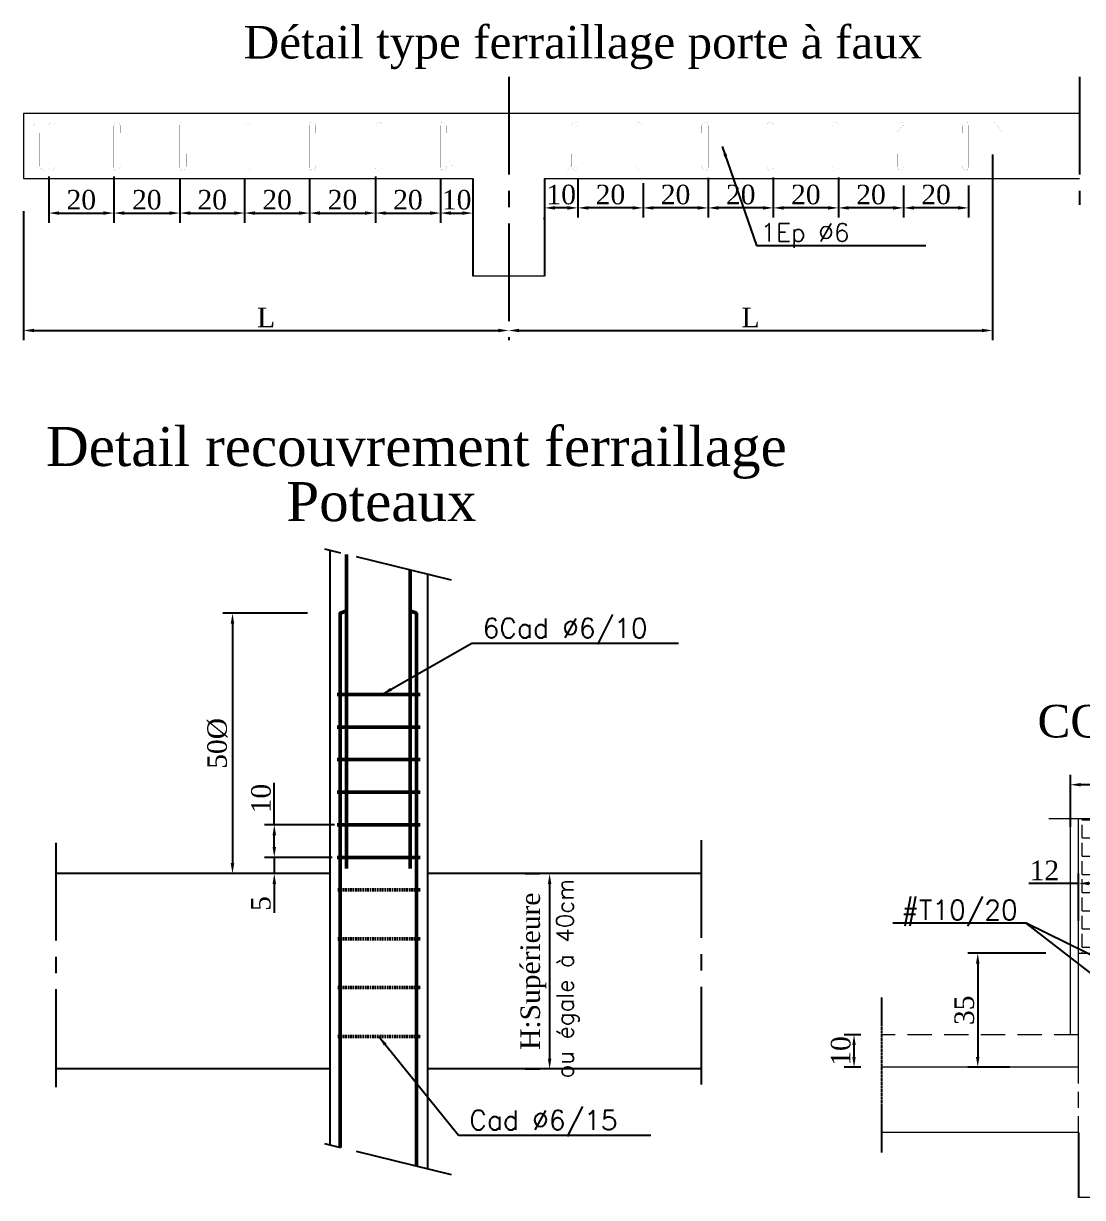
# Model space of a CAD drawing. Header units: millimetres. Extents: x -12479 to 5276, y -30 to 40263.
# Drawn here: x -6813.4 to -6488.2, y 32634.7 to 32995.2 of the extents above; entities that cross this region are included whole.
import ezdxf
from ezdxf.enums import TextEntityAlignment as Align

# ---------------------------------------------------------------- set-up
doc = ezdxf.new("R2010")
doc.units = ezdxf.units.MM
for name, pattern in [('AXES2', [1.125, 0.75, -0.125, 0.125, -0.125]), ('DASHED', [0.75, 0.5, -0.25]), ('DASHED2', [0.375, 0.25, -0.125])]:
    doc.linetypes.add(name, pattern=pattern)
doc.layers.add('ARMATURE', color=6, linetype='Continuous', lineweight=50)
doc.layers.add('COTATIONS', color=1, linetype='Continuous', lineweight=25)
for name, color, linetype in [('AXES', 1, 'AXES2'), ('COFFRAGE', 2, 'Continuous'), ('COTATION', 1, 'Continuous'), ('HACHURE', 1, 'Continuous'), ('TITRE', 3, 'Continuous'), ('Titre poutre', 3, 'Continuous')]:
    doc.layers.add(name, color=color, linetype=linetype)
doc.styles.add('ROMANTICSABA', font='romantic.ttf')
doc.styles.add('STANDSABA', font='romans.shx')
doc.dimstyles.new('coupe présentation', dxfattribs={"dimtxt": 6, "dimasz": 3.2, "dimexe": 3, "dimexo": 10, "dimgap": 1, "dimtad": 1, "dimdec": 1, "dimrnd": 0.5, "dimdsep": 46, "dimtxsty": 'ROMANTICSABA', "dimcen": 2.5, "dimdle": 5, "dimclrd": 1, "dimclre": 1, "dimclrt": 3, "dimadec": 0, "dimazin": 0, "dimtfac": 1, "dimtdec": 1, "dimtmove": 0, "dimatfit": 3, "dimfxl": 0, "dimtvp": 1, "dimtolj": 1, "dimtzin": 0, "dimarcsym": 0})

# ---------------------------------------------------------------- blocks, each defined once
blk = doc.blocks.new('*D115')
at = {"layer": 'COTATION', "color": 1, "lineweight": -2}
for p, q in [((-6813.42, 32937.57), (-6813.42, 32897.91)), ((-6810.22, 32900.91), (-6667.62, 32900.91)), ((-6664.42, 32898.85), (-6664.42, 32897.91))]:
    blk.add_line(p, q, dxfattribs=at)
at = {"layer": 'COTATION', "color": 1}
for points in [[(-6810.22, 32901.45), (-6810.22, 32900.38), (-6813.42, 32900.91)], [(-6667.62, 32901.45), (-6667.62, 32900.38), (-6664.42, 32900.91)]]:
    blk.add_solid(points, dxfattribs=at)
at = {"layer": 'Defpoints', "color": 0}
for p in [(-6813.42, 32947.57), (-6664.42, 32908.85), (-6664.42, 32900.91)]:
    blk.add_point(p, dxfattribs=at)
at = {"layer": 'COTATION', "color": 3, "lineweight": 0, "insert": (-6738.92, 32904.91), "char_height": 6, "attachment_point": 5, "style": 'ROMANTICSABA'}
blk.add_mtext('\\A1;L', dxfattribs=at)
blk = doc.blocks.new('*D116')
at = {"layer": 'COTATION', "color": 1, "lineweight": -2}
for p, q in [((-6515.86, 32954.97), (-6515.86, 32897.91)), ((-6661.22, 32900.91), (-6519.06, 32900.91)), ((-6664.42, 32898.85), (-6664.42, 32897.91))]:
    blk.add_line(p, q, dxfattribs=at)
at = {"layer": 'COTATION', "color": 1}
for points in [[(-6661.22, 32901.45), (-6661.22, 32900.38), (-6664.42, 32900.91)], [(-6519.06, 32901.45), (-6519.06, 32900.38), (-6515.86, 32900.91)]]:
    blk.add_solid(points, dxfattribs=at)
at = {"layer": 'Defpoints', "color": 0}
for p in [(-6515.86, 32964.97), (-6664.42, 32908.85), (-6515.86, 32900.91)]:
    blk.add_point(p, dxfattribs=at)
at = {"layer": 'COTATION', "color": 3, "lineweight": 0, "insert": (-6590.14, 32904.91), "char_height": 6, "attachment_point": 5, "style": 'ROMANTICSABA'}
blk.add_mtext('\\A1;L', dxfattribs=at)
blk = doc.blocks.new('*D101')
at = {"layer": 'COTATION', "color": 1, "lineweight": -2, "ltscale": 10}
for p, q in [((-6805.67, 32948.24), (-6805.67, 32933.97)), ((-6785.67, 32948.24), (-6785.67, 32933.97)), ((-6802.47, 32936.97), (-6788.87, 32936.97))]:
    blk.add_line(p, q, dxfattribs=at)
at = {"layer": 'COTATION', "color": 1, "ltscale": 10}
for points in [[(-6802.47, 32937.5), (-6802.47, 32936.43), (-6805.67, 32936.97)], [(-6788.87, 32937.5), (-6788.87, 32936.43), (-6785.67, 32936.97)]]:
    blk.add_solid(points, dxfattribs=at)
at = {"layer": 'Defpoints', "color": 0, "ltscale": 10}
for p in [(-6805.67, 32958.24), (-6785.67, 32958.24), (-6785.67, 32936.97)]:
    blk.add_point(p, dxfattribs=at)
at = {"layer": 'COTATION', "color": 3, "ltscale": 10, "insert": (-6795.67, 32941.03), "char_height": 6, "attachment_point": 5, "style": 'ROMANTICSABA'}
blk.add_mtext('\\A1;20', dxfattribs=at)
blk = doc.blocks.new('*D102')
at = {"layer": 'COTATION', "color": 1, "lineweight": -2, "ltscale": 10}
for p, q in [((-6785.67, 32948.24), (-6785.67, 32933.97)), ((-6765.42, 32947.46), (-6765.42, 32933.97)), ((-6782.47, 32936.97), (-6768.62, 32936.97))]:
    blk.add_line(p, q, dxfattribs=at)
at = {"layer": 'COTATION', "color": 1, "ltscale": 10}
for points in [[(-6782.47, 32937.5), (-6782.47, 32936.43), (-6785.67, 32936.97)], [(-6768.62, 32937.5), (-6768.62, 32936.43), (-6765.42, 32936.97)]]:
    blk.add_solid(points, dxfattribs=at)
at = {"layer": 'Defpoints', "color": 0, "ltscale": 10}
for p in [(-6785.67, 32958.24), (-6765.42, 32957.46), (-6765.42, 32936.97)]:
    blk.add_point(p, dxfattribs=at)
at = {"layer": 'COTATION', "color": 3, "ltscale": 10, "insert": (-6775.54, 32941.03), "char_height": 6, "attachment_point": 5, "style": 'ROMANTICSABA'}
blk.add_mtext('\\A1;20', dxfattribs=at)
blk = doc.blocks.new('*D103')
at = {"layer": 'COTATION', "color": 1, "lineweight": -2, "ltscale": 10}
for p, q in [((-6765.42, 32947.46), (-6765.42, 32933.97)), ((-6745.51, 32947.46), (-6745.51, 32933.97)), ((-6762.22, 32936.97), (-6748.71, 32936.97))]:
    blk.add_line(p, q, dxfattribs=at)
at = {"layer": 'COTATION', "color": 1, "ltscale": 10}
for points in [[(-6762.22, 32937.5), (-6762.22, 32936.43), (-6765.42, 32936.97)], [(-6748.71, 32937.5), (-6748.71, 32936.43), (-6745.51, 32936.97)]]:
    blk.add_solid(points, dxfattribs=at)
at = {"layer": 'Defpoints', "color": 0, "ltscale": 10}
for p in [(-6765.42, 32957.46), (-6745.51, 32957.46), (-6745.51, 32936.97)]:
    blk.add_point(p, dxfattribs=at)
at = {"layer": 'COTATION', "color": 3, "ltscale": 10, "insert": (-6755.46, 32941.03), "char_height": 6, "attachment_point": 5, "style": 'ROMANTICSABA'}
blk.add_mtext('\\A1;20', dxfattribs=at)
blk = doc.blocks.new('*D104')
at = {"layer": 'COTATION', "color": 1, "lineweight": -2, "ltscale": 10}
for p, q in [((-6745.51, 32947.46), (-6745.51, 32933.97)), ((-6725.59, 32947.46), (-6725.59, 32933.97)), ((-6742.31, 32936.97), (-6728.79, 32936.97))]:
    blk.add_line(p, q, dxfattribs=at)
at = {"layer": 'COTATION', "color": 1, "ltscale": 10}
for points in [[(-6742.31, 32937.5), (-6742.31, 32936.43), (-6745.51, 32936.97)], [(-6728.79, 32937.5), (-6728.79, 32936.43), (-6725.59, 32936.97)]]:
    blk.add_solid(points, dxfattribs=at)
at = {"layer": 'Defpoints', "color": 0, "ltscale": 10}
for p in [(-6745.51, 32957.46), (-6725.59, 32957.46), (-6725.59, 32936.97)]:
    blk.add_point(p, dxfattribs=at)
at = {"layer": 'COTATION', "color": 3, "ltscale": 10, "insert": (-6735.55, 32941.03), "char_height": 6, "attachment_point": 5, "style": 'ROMANTICSABA'}
blk.add_mtext('\\A1;20', dxfattribs=at)
blk = doc.blocks.new('*D105')
at = {"layer": 'COTATION', "color": 1, "lineweight": -2, "ltscale": 10}
for p, q in [((-6725.59, 32947.46), (-6725.59, 32933.97)), ((-6705.37, 32948.24), (-6705.37, 32933.97)), ((-6722.39, 32936.97), (-6708.57, 32936.97))]:
    blk.add_line(p, q, dxfattribs=at)
at = {"layer": 'COTATION', "color": 1, "ltscale": 10}
for points in [[(-6722.39, 32937.5), (-6722.39, 32936.43), (-6725.59, 32936.97)], [(-6708.57, 32937.5), (-6708.57, 32936.43), (-6705.37, 32936.97)]]:
    blk.add_solid(points, dxfattribs=at)
at = {"layer": 'Defpoints', "color": 0, "ltscale": 10}
for p in [(-6725.59, 32957.46), (-6705.37, 32958.24), (-6705.37, 32936.97)]:
    blk.add_point(p, dxfattribs=at)
at = {"layer": 'COTATION', "color": 3, "ltscale": 10, "insert": (-6715.48, 32941.03), "char_height": 6, "attachment_point": 5, "style": 'ROMANTICSABA'}
blk.add_mtext('\\A1;20', dxfattribs=at)
blk = doc.blocks.new('*D106')
at = {"layer": 'COTATION', "color": 1, "lineweight": -2, "ltscale": 10}
for p, q in [((-6705.37, 32948.24), (-6705.37, 32933.97)), ((-6685.37, 32947.46), (-6685.37, 32933.97)), ((-6702.17, 32936.97), (-6688.57, 32936.97))]:
    blk.add_line(p, q, dxfattribs=at)
at = {"layer": 'COTATION', "color": 1, "ltscale": 10}
for points in [[(-6702.17, 32937.5), (-6702.17, 32936.43), (-6705.37, 32936.97)], [(-6688.57, 32937.5), (-6688.57, 32936.43), (-6685.37, 32936.97)]]:
    blk.add_solid(points, dxfattribs=at)
at = {"layer": 'Defpoints', "color": 0, "ltscale": 10}
for p in [(-6705.37, 32958.24), (-6685.37, 32957.46), (-6685.37, 32936.97)]:
    blk.add_point(p, dxfattribs=at)
at = {"layer": 'COTATION', "color": 3, "ltscale": 10, "insert": (-6695.37, 32941.03), "char_height": 6, "attachment_point": 5, "style": 'ROMANTICSABA'}
blk.add_mtext('\\A1;20', dxfattribs=at)
blk = doc.blocks.new('*D107')
at = {"layer": 'COTATION', "color": 1, "lineweight": -2, "ltscale": 10}
for p, q in [((-6685.37, 32947.46), (-6685.37, 32933.97)), ((-6682.17, 32936.97), (-6678.62, 32936.97)), ((-6675.42, 32934.11), (-6675.42, 32933.97))]:
    blk.add_line(p, q, dxfattribs=at)
at = {"layer": 'COTATION', "color": 1, "ltscale": 10}
for points in [[(-6682.17, 32937.5), (-6682.17, 32936.43), (-6685.37, 32936.97)], [(-6678.62, 32937.5), (-6678.62, 32936.43), (-6675.42, 32936.97)]]:
    blk.add_solid(points, dxfattribs=at)
at = {"layer": 'Defpoints', "color": 0, "ltscale": 10}
for p in [(-6685.37, 32957.46), (-6675.42, 32944.11), (-6675.42, 32936.97)]:
    blk.add_point(p, dxfattribs=at)
at = {"layer": 'COTATION', "color": 3, "ltscale": 10, "insert": (-6680.4, 32941.03), "char_height": 6, "attachment_point": 5, "style": 'ROMANTICSABA'}
blk.add_mtext('\\A1;10', dxfattribs=at)
blk = doc.blocks.new('*D108')
at = {"layer": 'COTATION', "color": 1, "lineweight": -2, "ltscale": 10}
for p, q in [((-6543.18, 32945.47), (-6543.18, 32935.56)), ((-6523.23, 32945.47), (-6523.23, 32935.56)), ((-6526.43, 32938.56), (-6539.98, 32938.56))]:
    blk.add_line(p, q, dxfattribs=at)
at = {"layer": 'COTATION', "color": 1, "ltscale": 10}
for points in [[(-6539.98, 32939.1), (-6539.98, 32938.03), (-6543.18, 32938.56)], [(-6526.43, 32939.1), (-6526.43, 32938.03), (-6523.23, 32938.56)]]:
    blk.add_solid(points, dxfattribs=at)
at = {"layer": 'Defpoints', "color": 0, "ltscale": 10}
for p in [(-6543.18, 32955.47), (-6523.23, 32955.47), (-6543.18, 32938.56)]:
    blk.add_point(p, dxfattribs=at)
at = {"layer": 'COTATION', "color": 3, "ltscale": 10, "insert": (-6533.2, 32942.63), "char_height": 6, "attachment_point": 5, "style": 'ROMANTICSABA'}
blk.add_mtext('\\A1;20', dxfattribs=at)
blk = doc.blocks.new('*D109')
at = {"layer": 'COTATION', "color": 1, "lineweight": -2, "ltscale": 10}
for p, q in [((-6563.18, 32947.86), (-6563.18, 32935.56)), ((-6543.18, 32945.47), (-6543.18, 32935.56)), ((-6546.38, 32938.56), (-6559.98, 32938.56))]:
    blk.add_line(p, q, dxfattribs=at)
at = {"layer": 'COTATION', "color": 1, "ltscale": 10}
for points in [[(-6559.98, 32939.1), (-6559.98, 32938.03), (-6563.18, 32938.56)], [(-6546.38, 32939.1), (-6546.38, 32938.03), (-6543.18, 32938.56)]]:
    blk.add_solid(points, dxfattribs=at)
at = {"layer": 'Defpoints', "color": 0, "ltscale": 10}
for p in [(-6563.18, 32957.86), (-6543.18, 32955.47), (-6563.18, 32938.56)]:
    blk.add_point(p, dxfattribs=at)
at = {"layer": 'COTATION', "color": 3, "ltscale": 10, "insert": (-6553.18, 32942.63), "char_height": 6, "attachment_point": 5, "style": 'ROMANTICSABA'}
blk.add_mtext('\\A1;20', dxfattribs=at)
blk = doc.blocks.new('*D110')
at = {"layer": 'COTATION', "color": 1, "lineweight": -2, "ltscale": 10}
for p, q in [((-6583.18, 32947.86), (-6583.18, 32935.56)), ((-6563.18, 32947.86), (-6563.18, 32935.56)), ((-6566.38, 32938.56), (-6579.98, 32938.56))]:
    blk.add_line(p, q, dxfattribs=at)
at = {"layer": 'COTATION', "color": 1, "ltscale": 10}
for points in [[(-6579.98, 32939.1), (-6579.98, 32938.03), (-6583.18, 32938.56)], [(-6566.38, 32939.1), (-6566.38, 32938.03), (-6563.18, 32938.56)]]:
    blk.add_solid(points, dxfattribs=at)
at = {"layer": 'Defpoints', "color": 0, "ltscale": 10}
for p in [(-6583.18, 32957.86), (-6563.18, 32957.86), (-6583.18, 32938.56)]:
    blk.add_point(p, dxfattribs=at)
at = {"layer": 'COTATION', "color": 3, "ltscale": 10, "insert": (-6573.18, 32942.63), "char_height": 6, "attachment_point": 5, "style": 'ROMANTICSABA'}
blk.add_mtext('\\A1;20', dxfattribs=at)
blk = doc.blocks.new('*D111')
at = {"layer": 'COTATION', "color": 1, "lineweight": -2, "ltscale": 10}
for p, q in [((-6603.18, 32947.76), (-6603.18, 32935.56)), ((-6583.18, 32947.86), (-6583.18, 32935.56)), ((-6586.38, 32938.56), (-6599.98, 32938.56))]:
    blk.add_line(p, q, dxfattribs=at)
at = {"layer": 'COTATION', "color": 1, "ltscale": 10}
for points in [[(-6599.98, 32939.1), (-6599.98, 32938.03), (-6603.18, 32938.56)], [(-6586.38, 32939.1), (-6586.38, 32938.03), (-6583.18, 32938.56)]]:
    blk.add_solid(points, dxfattribs=at)
at = {"layer": 'Defpoints', "color": 0, "ltscale": 10}
for p in [(-6603.18, 32957.76), (-6583.18, 32957.86), (-6603.18, 32938.56)]:
    blk.add_point(p, dxfattribs=at)
at = {"layer": 'COTATION', "color": 3, "ltscale": 10, "insert": (-6593.18, 32942.63), "char_height": 6, "attachment_point": 5, "style": 'ROMANTICSABA'}
blk.add_mtext('\\A1;20', dxfattribs=at)
blk = doc.blocks.new('*D112')
at = {"layer": 'COTATION', "color": 1, "lineweight": -2, "ltscale": 10}
for p, q in [((-6623.18, 32946.2), (-6623.18, 32935.56)), ((-6603.18, 32947.76), (-6603.18, 32935.56)), ((-6606.38, 32938.56), (-6619.98, 32938.56))]:
    blk.add_line(p, q, dxfattribs=at)
at = {"layer": 'COTATION', "color": 1, "ltscale": 10}
for points in [[(-6619.98, 32939.1), (-6619.98, 32938.03), (-6623.18, 32938.56)], [(-6606.38, 32939.1), (-6606.38, 32938.03), (-6603.18, 32938.56)]]:
    blk.add_solid(points, dxfattribs=at)
at = {"layer": 'Defpoints', "color": 0, "ltscale": 10}
for p in [(-6603.18, 32957.76), (-6623.18, 32956.2), (-6623.18, 32938.56)]:
    blk.add_point(p, dxfattribs=at)
at = {"layer": 'COTATION', "color": 3, "ltscale": 10, "insert": (-6613.18, 32942.63), "char_height": 6, "attachment_point": 5, "style": 'ROMANTICSABA'}
blk.add_mtext('\\A1;20', dxfattribs=at)
blk = doc.blocks.new('*D113')
at = {"layer": 'COTATION', "color": 1, "lineweight": -2, "ltscale": 10}
for p, q in [((-6643.18, 32947.46), (-6643.18, 32935.56)), ((-6623.18, 32946.2), (-6623.18, 32935.56)), ((-6626.38, 32938.56), (-6639.98, 32938.56))]:
    blk.add_line(p, q, dxfattribs=at)
at = {"layer": 'COTATION', "color": 1, "ltscale": 10}
for points in [[(-6639.98, 32939.1), (-6639.98, 32938.03), (-6643.18, 32938.56)], [(-6626.38, 32939.1), (-6626.38, 32938.03), (-6623.18, 32938.56)]]:
    blk.add_solid(points, dxfattribs=at)
at = {"layer": 'Defpoints', "color": 0, "ltscale": 10}
for p in [(-6643.18, 32957.46), (-6623.18, 32956.2), (-6643.18, 32938.56)]:
    blk.add_point(p, dxfattribs=at)
at = {"layer": 'COTATION', "color": 3, "ltscale": 10, "insert": (-6633.18, 32942.63), "char_height": 6, "attachment_point": 5, "style": 'ROMANTICSABA'}
blk.add_mtext('\\A1;20', dxfattribs=at)
blk = doc.blocks.new('*D114')
at = {"layer": 'COTATION', "color": 1, "lineweight": -2, "ltscale": 10}
for p, q in [((-6643.18, 32947.46), (-6643.18, 32935.56)), ((-6653.42, 32934.99), (-6653.42, 32935.56)), ((-6646.38, 32938.56), (-6650.22, 32938.56))]:
    blk.add_line(p, q, dxfattribs=at)
at = {"layer": 'COTATION', "color": 1, "ltscale": 10}
for points in [[(-6650.22, 32939.1), (-6650.22, 32938.03), (-6653.42, 32938.56)], [(-6646.38, 32939.1), (-6646.38, 32938.03), (-6643.18, 32938.56)]]:
    blk.add_solid(points, dxfattribs=at)
at = {"layer": 'Defpoints', "color": 0, "ltscale": 10}
for p in [(-6643.18, 32957.46), (-6653.42, 32944.99), (-6653.42, 32938.56)]:
    blk.add_point(p, dxfattribs=at)
at = {"layer": 'COTATION', "color": 3, "ltscale": 10, "insert": (-6648.3, 32942.63), "char_height": 6, "attachment_point": 5, "style": 'ROMANTICSABA'}
blk.add_mtext('\\A1;10', dxfattribs=at)
blk = doc.blocks.new('*D117')
at = {"layer": 'COTATION', "color": 1, "lineweight": -2}
for p, q in [((-6726.2, 32814.08), (-6752.24, 32814.08)), ((-6749.24, 32810.88), (-6749.24, 32737.34)), ((-6729.35, 32734.14), (-6752.24, 32734.14))]:
    blk.add_line(p, q, dxfattribs=at)
at = {"layer": 'COTATION', "color": 1}
for points in [[(-6749.78, 32810.88), (-6748.71, 32810.88), (-6749.24, 32814.08)], [(-6749.78, 32737.34), (-6748.71, 32737.34), (-6749.24, 32734.14)]]:
    blk.add_solid(points, dxfattribs=at)
at = {"layer": 'Defpoints', "color": 0}
for p in [(-6716.2, 32814.08), (-6749.24, 32734.14), (-6719.35, 32734.14)]:
    blk.add_point(p, dxfattribs=at)
at = {"layer": 'COTATION', "color": 3, "insert": (-6753.86, 32774.11), "char_height": 6, "attachment_point": 5, "rotation": 90, "style": 'ROMANTICSABA'}
blk.add_mtext('\\A1;50%%c', dxfattribs=at)
blk = doc.blocks.new('*D118')
at = {"layer": 'COTATION', "color": 1, "lineweight": -2}
for p, q in [((-6736.41, 32749.12), (-6736.41, 32762)), ((-6717.92, 32749.12), (-6739.41, 32749.12)), ((-6736.41, 32742.32), (-6736.41, 32745.92)), ((-6729.35, 32739.12), (-6739.41, 32739.12))]:
    blk.add_line(p, q, dxfattribs=at)
at = {"layer": 'COTATION', "color": 1}
for points in [[(-6736.94, 32745.92), (-6735.87, 32745.92), (-6736.41, 32749.12)], [(-6736.94, 32742.32), (-6735.87, 32742.32), (-6736.41, 32739.12)]]:
    blk.add_solid(points, dxfattribs=at)
at = {"layer": 'Defpoints', "color": 0}
for p in [(-6736.41, 32749.12), (-6707.92, 32749.12), (-6719.35, 32739.12)]:
    blk.add_point(p, dxfattribs=at)
at = {"layer": 'COTATION', "color": 3, "insert": (-6740.47, 32757.16), "char_height": 6, "attachment_point": 5, "rotation": 90, "style": 'ROMANTICSABA'}
blk.add_mtext('\\A1;10', dxfattribs=at)
blk = doc.blocks.new('*D119')
at = {"layer": 'COTATION', "color": 1, "lineweight": -2}
for p, q in [((-6736.41, 32742.32), (-6736.41, 32745.52)), ((-6718.67, 32739.12), (-6739.41, 32739.12)), ((-6736.41, 32739.12), (-6736.41, 32734.14)), ((-6729.35, 32734.14), (-6739.41, 32734.14)), ((-6736.41, 32730.94), (-6736.41, 32722.13))]:
    blk.add_line(p, q, dxfattribs=at)
at = {"layer": 'COTATION', "color": 1}
for points in [[(-6736.94, 32742.32), (-6735.87, 32742.32), (-6736.41, 32739.12)], [(-6736.94, 32730.94), (-6735.87, 32730.94), (-6736.41, 32734.14)]]:
    blk.add_solid(points, dxfattribs=at)
at = {"layer": 'Defpoints', "color": 0}
for p in [(-6736.41, 32739.12), (-6708.67, 32739.12), (-6719.35, 32734.14)]:
    blk.add_point(p, dxfattribs=at)
at = {"layer": 'COTATION', "color": 3, "insert": (-6740.52, 32724.94), "char_height": 6, "attachment_point": 5, "rotation": 90, "style": 'ROMANTICSABA'}
blk.add_mtext('\\A1;5', dxfattribs=at)
blk = doc.blocks.new('*D120')
at = {"layer": 'COTATION', "color": 1, "lineweight": -2}
for p, q in [((-6659.35, 32734.14), (-6654.86, 32734.14)), ((-6651.86, 32730.94), (-6651.86, 32677.34)), ((-6659.35, 32674.14), (-6654.86, 32674.14))]:
    blk.add_line(p, q, dxfattribs=at)
at = {"layer": 'COTATION', "color": 1}
for points in [[(-6652.4, 32730.94), (-6651.33, 32730.94), (-6651.86, 32734.14)], [(-6652.4, 32677.34), (-6651.33, 32677.34), (-6651.86, 32674.14)]]:
    blk.add_solid(points, dxfattribs=at)
at = {"layer": 'Defpoints', "color": 0}
for p in [(-6649.35, 32734.14), (-6651.86, 32674.14), (-6649.35, 32674.14)]:
    blk.add_point(p, dxfattribs=at)
at = {"layer": 'COTATION', "color": 3, "insert": (-6656.85, 32704.14), "char_height": 6, "attachment_point": 5, "rotation": 90, "style": 'ROMANTICSABA'}
blk.add_mtext('\\A1;H:Supérieure', dxfattribs=at)
blk = doc.blocks.new('*D128')
at = {"layer": 'COTATIONS', "color": 1, "lineweight": -2}
for p, q in [((-6489.46, 32719.65), (-6489.46, 32734.11)), ((-6477.46, 32719.65), (-6477.46, 32734.11)), ((-6489.46, 32731.11), (-6504.75, 32731.11)), ((-6480.66, 32731.11), (-6486.26, 32731.11))]:
    blk.add_line(p, q, dxfattribs=at)
at = {"layer": 'COTATIONS', "color": 1}
for points in [[(-6486.26, 32731.64), (-6486.26, 32730.57), (-6489.46, 32731.11)], [(-6480.66, 32731.64), (-6480.66, 32730.57), (-6477.46, 32731.11)]]:
    blk.add_solid(points, dxfattribs=at)
at = {"layer": 'Defpoints', "color": 0}
for p in [(-6489.46, 32731.11), (-6489.46, 32709.65), (-6477.46, 32709.65)]:
    blk.add_point(p, dxfattribs=at)
at = {"layer": 'COTATIONS', "color": 3, "lineweight": 0, "insert": (-6499.92, 32735.11), "char_height": 6, "attachment_point": 5, "style": 'ROMANTICSABA'}
blk.add_mtext('\\A1;12', dxfattribs=at)
blk = doc.blocks.new('*D129')
at = {"layer": 'COTATIONS', "color": 1, "lineweight": -2}
for p, q in [((-6499.46, 32709.65), (-6523.39, 32709.65)), ((-6520.39, 32706.45), (-6520.39, 32677.85)), ((-6510.59, 32674.65), (-6523.39, 32674.65))]:
    blk.add_line(p, q, dxfattribs=at)
at = {"layer": 'COTATIONS', "color": 1}
for points in [[(-6520.93, 32706.45), (-6519.86, 32706.45), (-6520.39, 32709.65)], [(-6520.93, 32677.85), (-6519.86, 32677.85), (-6520.39, 32674.65)]]:
    blk.add_solid(points, dxfattribs=at)
at = {"layer": 'Defpoints', "color": 0}
for p in [(-6489.46, 32709.65), (-6520.39, 32674.65), (-6500.59, 32674.65)]:
    blk.add_point(p, dxfattribs=at)
at = {"layer": 'COTATIONS', "color": 3, "lineweight": 0, "insert": (-6524.51, 32692.15), "char_height": 6, "attachment_point": 5, "rotation": 90, "style": 'ROMANTICSABA'}
blk.add_mtext('\\A1;35', dxfattribs=at)
blk = doc.blocks.new('*D131')
at = {"layer": 'COTATIONS', "color": 1, "lineweight": -2}
for p, q in [((-6556.27, 32684.65), (-6561.38, 32684.65)), ((-6558.38, 32677.85), (-6558.38, 32681.45)), ((-6556.27, 32674.65), (-6561.38, 32674.65))]:
    blk.add_line(p, q, dxfattribs=at)
at = {"layer": 'COTATIONS', "color": 1}
for points in [[(-6558.92, 32681.45), (-6557.85, 32681.45), (-6558.38, 32684.65)], [(-6558.92, 32677.85), (-6557.85, 32677.85), (-6558.38, 32674.65)]]:
    blk.add_solid(points, dxfattribs=at)
at = {"layer": 'Defpoints', "color": 0}
for p in [(-6558.38, 32684.65), (-6546.27, 32684.65), (-6546.27, 32674.65)]:
    blk.add_point(p, dxfattribs=at)
at = {"layer": 'COTATIONS', "color": 3, "lineweight": 0, "insert": (-6562.45, 32679.65), "char_height": 6, "attachment_point": 5, "rotation": 90, "style": 'ROMANTICSABA'}
blk.add_mtext('\\A1;10', dxfattribs=at)
blk = doc.blocks.new('*D127')
at = {"layer": 'COTATIONS', "color": 1, "lineweight": -2}
for p, q in [((-6491.96, 32748.53), (-6491.96, 32764.42)), ((-6456.96, 32747.76), (-6456.96, 32764.42)), ((-6460.16, 32761.42), (-6488.76, 32761.42))]:
    blk.add_line(p, q, dxfattribs=at)
at = {"layer": 'COTATIONS', "color": 1}
for points in [[(-6488.76, 32761.96), (-6488.76, 32760.89), (-6491.96, 32761.42)], [(-6460.16, 32761.96), (-6460.16, 32760.89), (-6456.96, 32761.42)]]:
    blk.add_solid(points, dxfattribs=at)
at = {"layer": 'Defpoints', "color": 0}
for p in [(-6491.96, 32761.42), (-6491.96, 32738.53), (-6456.96, 32737.76)]:
    blk.add_point(p, dxfattribs=at)
at = {"layer": 'COTATIONS', "color": 3, "lineweight": 0, "insert": (-6474.46, 32765.54), "char_height": 6, "attachment_point": 5, "style": 'ROMANTICSABA'}
blk.add_mtext('\\A1;35', dxfattribs=at)

msp = doc.modelspace()

# ---------------------------------------------------------------- hatches: boundary and pattern name
at = {"layer": 'HACHURE', "lineweight": 0}
h = msp.add_hatch(dxfattribs=at)
h.set_pattern_fill('ANGLE', color=256, scale=0.8)
h.set_pattern_definition([(0, (-13121.2515, 29504.0233), (0, 5.588), [4.064, -1.524]), (90, (-13121.2515, 29504.0233), (-5.588, 3e-16), [4.064, -1.524])])
h.paths.add_polyline_path([(-6469.46, 32750.93), (-6489.46, 32750.93), (-6489.46, 32709.65), (-6477.46, 32709.65), (-6477.46, 32674.65), (-6469.46, 32674.65)])

# ---------------------------------------------------------------- linework, layer by layer
at = {"layer": 'ARMATURE'}
for p, q in [((-6714.19, 32735.67), (-6714.19, 32832.11)), ((-6694.73, 32735.67), (-6694.73, 32827.34)), ((-6691.61, 32789.12), (-6717.09, 32789.12)), ((-6691.61, 32779.12), (-6717.09, 32779.12)), ((-6691.61, 32769.12), (-6717.09, 32769.12)), ((-6691.61, 32759.12), (-6717.09, 32759.12)), ((-6691.61, 32749.12), (-6717.09, 32749.12)), ((-6691.61, 32739.12), (-6717.09, 32739.12))]:
    msp.add_line(p, q, dxfattribs=at)
at = {"layer": 'ARMATURE', "linetype": 'DASHED'}
for p, q in [((-6691.61, 32729.12), (-6717.09, 32729.12)), ((-6691.61, 32714.12), (-6717.09, 32714.12)), ((-6691.61, 32699.12), (-6717.09, 32699.12)), ((-6691.61, 32684.12), (-6717.09, 32684.12))]:
    msp.add_line(p, q, dxfattribs=at)
at = {"layer": 'ARMATURE', "lineweight": 0, "const_width": 0.02}
for points in [[(-6810.28, 32954.66), (-6810.28, 32963.47, -0.414214), (-6808.78, 32964.97), (-6515.86, 32964.97, -0.263789), (-6514.58, 32964.24), (-6512.91, 32961.44)], [(-6803.73, 32961.6), (-6803.73, 32963.71, 0.206766), (-6804.2, 32964.8), (-6804.74, 32964.97), (-6805.23, 32964.82, 0.197624), (-6805.67, 32963.76), (-6805.67, 32951.16, 0.422636), (-6804.77, 32950.08), (-6804.34, 32950.24), (-6804.02, 32950.54, 0.164584), (-6803.71, 32951.45), (-6803.71, 32955.17)], [(-6783.73, 32961.6), (-6783.73, 32963.71, 0.206766), (-6784.2, 32964.8), (-6784.74, 32964.97), (-6785.23, 32964.82, 0.197624), (-6785.67, 32963.76), (-6785.67, 32951.16, 0.422636), (-6784.77, 32950.08), (-6784.34, 32950.24), (-6784.02, 32950.54, 0.164584), (-6783.71, 32951.45), (-6783.71, 32955.17)], [(-6763.48, 32961.6), (-6763.48, 32963.71, 0.206766), (-6763.95, 32964.8), (-6764.49, 32964.97), (-6764.98, 32964.82, 0.197624), (-6765.42, 32963.76), (-6765.42, 32951.16, 0.422636), (-6764.52, 32950.08), (-6764.09, 32950.24), (-6763.77, 32950.54, 0.164584), (-6763.46, 32951.45), (-6763.46, 32955.17)], [(-6743.57, 32961.6), (-6743.57, 32963.71, 0.206766), (-6744.05, 32964.8), (-6744.59, 32964.97), (-6745.08, 32964.82, 0.197624), (-6745.51, 32963.76), (-6745.51, 32951.16, 0.422636), (-6744.61, 32950.08), (-6744.19, 32950.24), (-6743.86, 32950.54, 0.164584), (-6743.55, 32951.45), (-6743.55, 32955.17)], [(-6723.65, 32961.6), (-6723.65, 32963.71, 0.206766), (-6724.12, 32964.8), (-6724.66, 32964.97), (-6725.16, 32964.82, 0.197624), (-6725.59, 32963.76), (-6725.59, 32951.16, 0.422636), (-6724.69, 32950.08), (-6724.27, 32950.24), (-6723.94, 32950.54, 0.164584), (-6723.63, 32951.45), (-6723.63, 32955.17)], [(-6703.43, 32961.6), (-6703.43, 32963.71, 0.206766), (-6703.9, 32964.8), (-6704.45, 32964.97), (-6704.94, 32964.82, 0.197624), (-6705.37, 32963.76), (-6705.37, 32951.16, 0.422636), (-6704.47, 32950.08), (-6704.05, 32950.24), (-6703.72, 32950.54, 0.164584), (-6703.41, 32951.45), (-6703.41, 32955.17)], [(-6683.43, 32961.6), (-6683.43, 32963.71, 0.206766), (-6683.9, 32964.8), (-6684.45, 32964.97), (-6684.94, 32964.82, 0.197624), (-6685.37, 32963.76), (-6685.37, 32951.16, 0.422636), (-6684.47, 32950.08), (-6684.05, 32950.24), (-6683.72, 32950.54, 0.164584), (-6683.41, 32951.45), (-6683.41, 32955.17)], [(-6645.12, 32961.6), (-6645.12, 32963.71, -0.206766), (-6644.65, 32964.8), (-6644.11, 32964.97), (-6643.61, 32964.82, -0.197624), (-6643.18, 32963.76), (-6643.18, 32951.16, -0.422636), (-6644.08, 32950.08), (-6644.5, 32950.24), (-6644.83, 32950.54, -0.164584), (-6645.14, 32951.45), (-6645.14, 32955.17)], [(-6625.12, 32961.6), (-6625.12, 32963.71, -0.206766), (-6624.65, 32964.8), (-6624.11, 32964.97), (-6623.61, 32964.82, -0.197624), (-6623.18, 32963.76), (-6623.18, 32951.16, -0.422636), (-6624.08, 32950.08), (-6624.5, 32950.24), (-6624.83, 32950.54, -0.164584), (-6625.14, 32951.45), (-6625.14, 32955.17)], [(-6605.12, 32961.6), (-6605.12, 32963.71, -0.206766), (-6604.65, 32964.8), (-6604.11, 32964.97), (-6603.61, 32964.82, -0.197624), (-6603.18, 32963.76), (-6603.18, 32951.16, -0.422636), (-6604.08, 32950.08), (-6604.5, 32950.24), (-6604.83, 32950.54, -0.164584), (-6605.14, 32951.45), (-6605.14, 32955.17)], [(-6585.12, 32961.6), (-6585.12, 32963.71, -0.206766), (-6584.65, 32964.8), (-6584.11, 32964.97), (-6583.61, 32964.82, -0.197624), (-6583.18, 32963.76), (-6583.18, 32951.16, -0.422636), (-6584.08, 32950.08), (-6584.5, 32950.24), (-6584.83, 32950.54, -0.164584), (-6585.14, 32951.45), (-6585.14, 32955.17)], [(-6565.12, 32961.6), (-6565.12, 32963.71, -0.206766), (-6564.65, 32964.8), (-6564.11, 32964.97), (-6563.61, 32964.82, -0.197624), (-6563.18, 32963.76), (-6563.18, 32951.16, -0.422636), (-6564.08, 32950.08), (-6564.5, 32950.24), (-6564.83, 32950.54, -0.164584), (-6565.14, 32951.45), (-6565.14, 32955.17)], [(-6545.12, 32961.6), (-6545.12, 32963.71, -0.206766), (-6544.65, 32964.8), (-6544.11, 32964.97), (-6543.61, 32964.82, -0.197624), (-6543.18, 32963.76), (-6543.18, 32951.16, -0.422636), (-6544.08, 32950.08), (-6544.5, 32950.24), (-6544.83, 32950.54, -0.164584), (-6545.14, 32951.45), (-6545.14, 32955.17)], [(-6525.17, 32961.6), (-6525.17, 32963.71, -0.206766), (-6524.7, 32964.8), (-6524.15, 32964.97), (-6523.66, 32964.82, -0.197624), (-6523.23, 32963.76), (-6523.23, 32951.16, -0.422636), (-6524.13, 32950.08), (-6524.55, 32950.24), (-6524.88, 32950.54, -0.164584), (-6525.19, 32951.45), (-6525.19, 32955.17)], [(-6808.41, 32961.53), (-6808.41, 32951.58, 0.414214), (-6806.91, 32950.08), (-6646.91, 32950.08, 0.289288), (-6645.55, 32950.94), (-6644.89, 32952.33)]]:
    msp.add_lwpolyline(points, format="xyb", dxfattribs=at)
for points in [[(-6545.35, 32961.53), (-6543.47, 32963.79), (-6489.17, 32963.79)], [(-6682.67, 32952.99), (-6681.63, 32951.2), (-6489.17, 32951.2)]]:
    msp.add_lwpolyline(points, dxfattribs=at)
at = {"layer": 'ARMATURE'}
for points in [[(-6714.18, 32814.87), (-6716.2, 32814.08), (-6716.2, 32650)], [(-6694.71, 32814.85), (-6692.75, 32814.08), (-6692.75, 32644.26)]]:
    msp.add_lwpolyline(points, dxfattribs=at)
at = {"layer": 'AXES', "ltscale": 40}
for p, q in [((-6664.42, 32978.81), (-6664.42, 32898.5)), ((-6489.17, 32978.81), (-6489.17, 32939.49)), ((-6682, 32824.22), (-6724.39, 32834.61)), ((-6605.33, 32744.4), (-6605.33, 32666.21)), ((-6803.54, 32743.59), (-6803.54, 32668.46)), ((-6682, 32641.62), (-6724.39, 32652))]:
    msp.add_line(p, q, dxfattribs=at)
at = {"layer": 'AXES', "lineweight": 0, "ltscale": 30}
msp.add_line((-6450.51, 32750.93), (-6498.58, 32750.93), dxfattribs=at)
at = {"layer": 'AXES'}
msp.add_line((-6549.98, 32696.1), (-6549.98, 32648.51), dxfattribs=at)
at = {"layer": 'COFFRAGE', "lineweight": 0}
for p, q in [((-6489.17, 32967.57), (-6813.42, 32967.57)), ((-6813.42, 32967.57), (-6813.42, 32947.57)), ((-6813.42, 32947.57), (-6675.42, 32947.57)), ((-6653.42, 32947.57), (-6489.17, 32947.57)), ((-6653.42, 32917.57), (-6675.42, 32917.57)), ((-6491.96, 32684.65), (-6491.96, 32750.93)), ((-6489.46, 32674.65), (-6489.46, 32750.93)), ((-6489.46, 32709.65), (-6477.46, 32709.65)), ((-6489.46, 32674.65), (-6549.98, 32674.65)), ((-6489.46, 32654.65), (-6549.98, 32654.65)), ((-6459.46, 32634.65), (-6489.46, 32634.65))]:
    msp.add_line(p, q, dxfattribs=at)
at = {"layer": 'COFFRAGE', "ltscale": 20}
for p, q in [((-6675.42, 32947.57), (-6675.42, 32917.57)), ((-6653.42, 32947.57), (-6653.42, 32917.57))]:
    msp.add_line(p, q, dxfattribs=at)
at = {"layer": 'COFFRAGE'}
for p, q in [((-6719.35, 32833.37), (-6719.35, 32650.77)), ((-6689.35, 32826.02), (-6689.35, 32643.42)), ((-6719.35, 32734.14), (-6803.54, 32734.14)), ((-6605.33, 32734.14), (-6689.35, 32734.14)), ((-6719.35, 32674.14), (-6803.54, 32674.14)), ((-6605.33, 32674.14), (-6689.35, 32674.14))]:
    msp.add_line(p, q, dxfattribs=at)
at = {"layer": 'COFFRAGE', "color": 1, "linetype": 'DASHED2', "lineweight": 5, "ltscale": 30}
msp.add_line((-6489.46, 32684.65), (-6549.98, 32684.65), dxfattribs=at)
at = {"layer": 'COFFRAGE', "color": 2, "linetype": 'DASHED2', "lineweight": 5, "ltscale": 20}
msp.add_line((-6489.46, 32654.65), (-6489.46, 32674.65), dxfattribs=at)
at = {"layer": 'COFFRAGE', "linetype": 'ByBlock'}
msp.add_line((-6489.46, 32654.65), (-6489.46, 32634.65), dxfattribs=at)

# ---------------------------------------------------------------- texts
at = {"layer": 'COTATION', "color": 3, "style": 'STANDSABA'}
msp.add_text('1Ep %%C6', height=5.6, dxfattribs=at).set_placement((-6587.13, 32931.01), align=Align.MIDDLE_LEFT)
msp.add_text('#T10/20', height=6, dxfattribs=at).set_placement((-6525.99, 32725.95), align=Align.TOP_CENTER)
at = {"layer": 'TITRE', "style": 'ROMANTICSABA'}
for s, p in [('Détail type ferraillage porte à faux', (-6745.8, 32984.44)), ('COUPE 2-2', (-6502.04, 32775.95))]:
    msp.add_text(s, height=10, dxfattribs=at).set_placement(p)
for s, p in [('Detail recouvrement ferraillage', (-6806.48, 32859.29)), ('Poteaux', (-6732.7, 32842.37))]:
    msp.add_text(s, height=12, rotation=360, dxfattribs=at).set_placement(p)
at = {"layer": 'Titre poutre', "color": 3, "style": 'STANDSABA'}
for s, height, rotation, p in [('6Cad %%C6/10', 6, 360, (-6672.43, 32809.51)), ('ou égale à 40cm', 5.2, 90, (-6647.14, 32671.22)), ('Cad %%c6/15', 6, 360, (-6676.52, 32658.42))]:
    msp.add_text(s, height=height, rotation=rotation, dxfattribs=at).set_placement(p, align=Align.MIDDLE_LEFT)

# ---------------------------------------------------------------- dimensions: what is measured, and where the dimension line sits
at = {"layer": 'COTATION', "lineweight": 0}
dim = msp.add_linear_dim(base=(-6515.86, 32900.91), p1=(-6664.42, 32908.85), p2=(-6515.86, 32964.97), text='L', dimstyle='coupe présentation', override={"dimtmove": 1}, dxfattribs=at)
dim.commit()
dim.dimension.update_dxf_attribs({"geometry": '*D116', "text_midpoint": (-6590.14, 32904.91)})
at = {"layer": 'COTATION', "ltscale": 10}
for base, p1, p2, picture, middle in [((-6785.67, 32936.97), (-6805.67, 32958.24), (-6785.67, 32958.24), '*D101', (-6795.67, 32941.03)), ((-6543.1804, 32938.5618), (-6523.2287, 32955.4729), (-6543.1804, 32955.4729), '*D108', (-6533.2046, 32942.6283))]:
    dim = msp.add_linear_dim(base=base, p1=p1, p2=p2, dimstyle='coupe présentation', dxfattribs=at)
    dim.commit()
    dim.dimension.update_dxf_attribs({"geometry": picture, "text_midpoint": middle})
for base, p1, p2, picture, middle in [((-6765.41794, 32936.96552), (-6785.66792, 32958.23998), (-6765.41794, 32957.45991), '*D102', (-6775.54293, 32941.03209)), ((-6745.51, 32936.97), (-6765.42, 32957.46), (-6745.51, 32957.46), '*D103', (-6755.46, 32941.03)), ((-6725.59, 32936.97), (-6745.51, 32957.46), (-6725.59, 32957.46), '*D104', (-6735.55, 32941.03)), ((-6705.37, 32936.97), (-6725.59, 32957.46), (-6705.37, 32958.24), '*D105', (-6715.48, 32941.03)), ((-6685.37, 32936.97), (-6705.37, 32958.24), (-6685.37, 32957.46), '*D106', (-6695.37, 32941.03)), ((-6675.4242, 32936.9655), (-6685.3709, 32957.4599), (-6675.4242, 32944.1082), '*D107', (-6680.3976, 32941.0321)), ((-6653.42, 32938.56), (-6643.18, 32957.46), (-6653.42, 32944.99), '*D114', (-6648.3, 32942.63)), ((-6643.18, 32938.56), (-6623.18, 32956.2), (-6643.18, 32957.46), '*D113', (-6633.18, 32942.63)), ((-6623.18, 32938.56), (-6603.18, 32957.76), (-6623.18, 32956.2), '*D112', (-6613.18, 32942.63)), ((-6603.18, 32938.56), (-6583.18, 32957.86), (-6603.18, 32957.76), '*D111', (-6593.18, 32942.63)), ((-6583.18, 32938.56), (-6563.18, 32957.86), (-6583.18, 32957.86), '*D110', (-6573.18, 32942.63)), ((-6563.18, 32938.56), (-6543.18, 32955.47), (-6563.18, 32957.86), '*D109', (-6553.18, 32942.63))]:
    dim = msp.add_linear_dim(base=base, p1=p1, p2=p2, dimstyle='coupe présentation', override={"dimtmove": 1}, dxfattribs=at)
    dim.commit()
    dim.dimension.update_dxf_attribs({"geometry": picture, "text_midpoint": middle})
at = {"layer": 'COTATION', "lineweight": 0}
dim = msp.add_linear_dim(base=(-6664.42, 32900.91), p1=(-6813.42, 32947.57), p2=(-6664.42, 32908.85), text='L', dimstyle='coupe présentation', dxfattribs=at)
dim.commit()
dim.dimension.update_dxf_attribs({"geometry": '*D115', "text_midpoint": (-6738.92, 32904.91)})
at = {"layer": 'COTATION'}
for base, p1, p2, text, picture, middle in [((-6749.24, 32734.14), (-6716.2, 32814.08), (-6719.35, 32734.14), '50%%c', '*D117', (-6753.86, 32774.11)), ((-6651.86, 32674.14), (-6649.35, 32734.14), (-6649.35, 32674.14), 'H:Supérieure', '*D120', (-6656.85, 32704.14))]:
    dim = msp.add_linear_dim(base=base, p1=p1, p2=p2, angle=90, text=text, dimstyle='coupe présentation', dxfattribs=at)
    dim.commit()
    dim.dimension.update_dxf_attribs({"geometry": picture, "text_midpoint": middle})
for base, p1, p2, picture, middle in [((-6736.41, 32749.12), (-6719.35, 32739.12), (-6707.92, 32749.12), '*D118', (-6736.41, 32757.16)), ((-6736.41, 32739.12), (-6719.35, 32734.14), (-6708.67, 32739.12), '*D119', (-6736.41, 32724.94))]:
    dim = msp.add_linear_dim(base=base, p1=p1, p2=p2, angle=90, dimstyle='coupe présentation', dxfattribs=at)
    dim.commit()
    dim.dimension.update_dxf_attribs({"geometry": picture, "text_midpoint": middle, "dimtype": 160})
at = {"layer": 'COTATIONS', "lineweight": 0}
dim = msp.add_linear_dim(base=(-6491.96, 32761.42), p1=(-6456.96, 32737.76), p2=(-6491.96, 32738.53), dimstyle='coupe présentation', dxfattribs=at)
dim.commit()
dim.dimension.update_dxf_attribs({"geometry": '*D127', "text_midpoint": (-6474.46, 32765.54)})
dim = msp.add_linear_dim(base=(-6489.46, 32731.11), p1=(-6477.46, 32709.65), p2=(-6489.46, 32709.65), dimstyle='coupe présentation', dxfattribs=at)
dim.commit()
dim.dimension.update_dxf_attribs({"geometry": '*D128', "text_midpoint": (-6499.92, 32731.11), "dimtype": 160})
dim = msp.add_linear_dim(base=(-6520.39, 32674.65), p1=(-6489.46, 32709.65), p2=(-6500.59, 32674.65), angle=90, dimstyle='coupe présentation', dxfattribs=at)
dim.commit()
dim.dimension.update_dxf_attribs({"geometry": '*D129', "text_midpoint": (-6524.51, 32692.15)})
dim = msp.add_linear_dim(base=(-6558.38, 32684.65), p1=(-6546.27, 32674.65), p2=(-6546.27, 32684.65), angle=90, dimstyle='coupe présentation', override={"dimtmove": 1}, dxfattribs=at)
dim.commit()
dim.dimension.update_dxf_attribs({"geometry": '*D131', "text_midpoint": (-6562.45, 32679.65)})

# ---------------------------------------------------------------- leaders
at = {"layer": 'COTATION'}
for points in [[(-6598.84, 32957.46), (-6588.29, 32926.97), (-6536.36, 32926.97)], [(-6703.35, 32789.12), (-6675.76, 32804.92), (-6612.28, 32804.92)], [(-6704.35, 32684.12), (-6679.85, 32653.84), (-6620.8, 32653.84)]]:
    msp.add_leader(points, dimstyle='coupe présentation', dxfattribs=at)
at = {"layer": 'COTATION', "color": 3}
for points in [[(-6479.32, 32698.55), (-6505.51, 32718.86), (-6546.45, 32718.86)], [(-6480.97, 32706.79), (-6505.51, 32718.86)]]:
    msp.add_leader(points, dimstyle='coupe présentation', dxfattribs=at)

doc.saveas('drawing.dxf')
